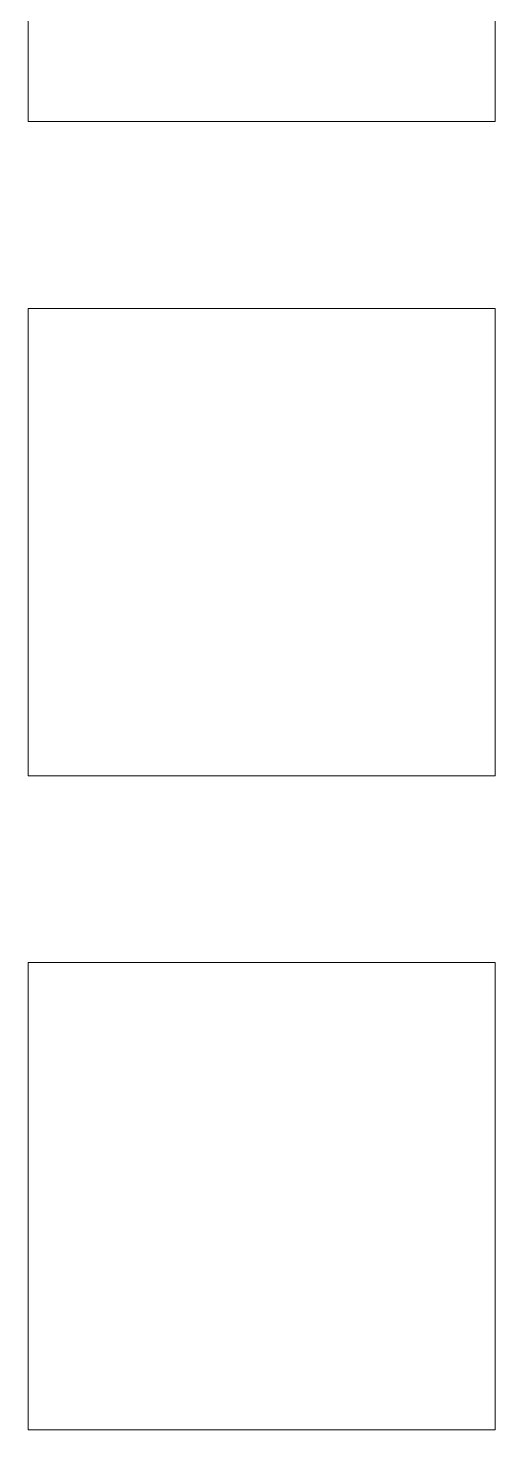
# Model space of a CAD drawing. Extents: x -1073 to 35213, y -1180 to 6950.
# Drawn here: x 16944.5 to 16994.5, y 2177.5 to 2327.5 of the extents above; entities that cross this region are included whole.
import ezdxf

# ---------------------------------------------------------------- set-up
doc = ezdxf.new("R2010")
doc.units = 0
doc.header["$LTSCALE"] = 25
doc.layers.add('05', color=9, linetype='Continuous', lineweight=9)

msp = doc.modelspace()

# ---------------------------------------------------------------- linework, layer by layer
at = {"layer": '05'}
for points in [[(16994.47, 2317.5), (16994.47, 2367.5), (16944.47, 2367.5), (16944.47, 2317.5)], [(16994.47, 2317.5), (16994.47, 2367.5), (16944.47, 2367.5), (16944.47, 2317.5)], [(16994.47, 2297.5), (16994.47, 2247.5), (16944.47, 2247.5), (16944.47, 2297.5)], [(16994.47, 2297.5), (16994.47, 2247.5), (16944.47, 2247.5), (16944.47, 2297.5)], [(16994.47, 2177.5), (16994.47, 2227.5), (16944.47, 2227.5), (16944.47, 2177.5)], [(16994.47, 2177.5), (16994.47, 2227.5), (16944.47, 2227.5), (16944.47, 2177.5)]]:
    msp.add_lwpolyline(points, close=True, dxfattribs=at)

doc.saveas('drawing.dxf')
